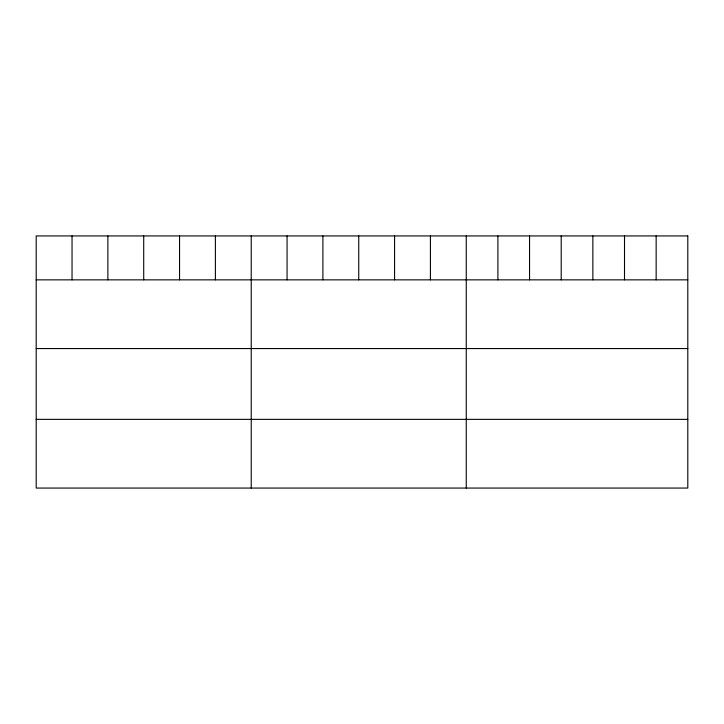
<?xml version="1.0" encoding="UTF-8"?>
<svg xmlns="http://www.w3.org/2000/svg" width="724" height="724" viewBox="0 0 724 724"><rect width="100%" height="100%" fill="white"/><g stroke="black" fill="none" stroke-linecap="round" stroke-linejoin="round"><path stroke-width="1.09" d="M36.2 279.853L687.8 279.853M36.2 348.561L687.8 348.561M36.2 419.359L687.8 419.359M656.152 235.934L656.152 279.853M624.504 235.934L624.504 279.853M592.856 235.934L592.856 279.853M561.2 235.934L561.2 279.853M529.552 235.934L529.552 279.853M497.904 235.934L497.904 279.853M466.256 235.934L466.256 488.066M430.418 235.934L430.418 279.853M394.58 235.934L394.58 279.853M358.742 235.934L358.742 279.853M322.904 235.934L322.904 279.853M287.066 235.934L287.066 279.853M251.228 235.934L251.228 488.066M215.39 235.934L215.39 279.853M179.552 235.934L179.552 279.853M143.714 235.934L143.714 279.853M107.876 235.934L107.876 279.853M72.038 235.934L72.038 279.853M687.8 235.934L36.2 235.934L36.2 488.066L687.8 488.066L687.8 235.934"/></g></svg>
